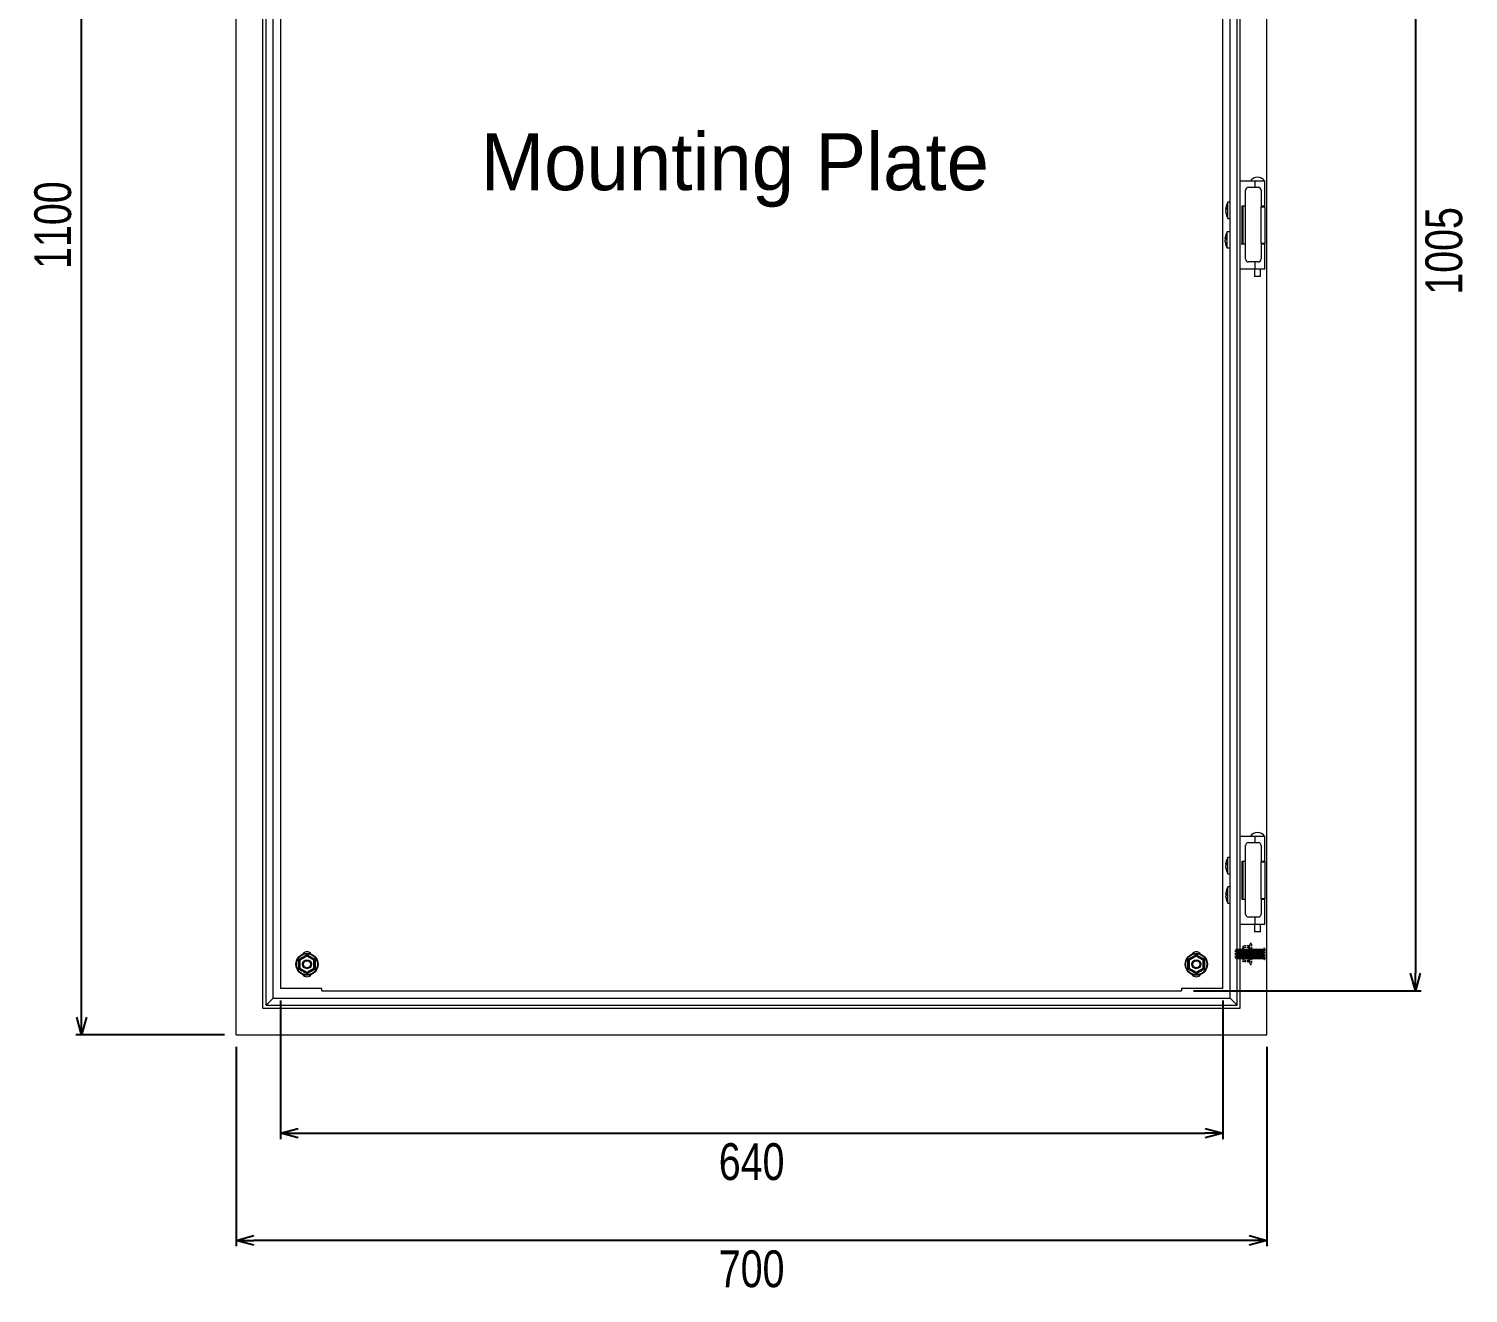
# Model space of a CAD drawing. Header units: millimetres. Extents: x 2233 to 6509, y 1142 to 4179.
# Drawn here: x 4354 to 5332, y 2402 to 3260 of the extents above; entities that cross this region are included whole.
import ezdxf

# ---------------------------------------------------------------- set-up
doc = ezdxf.new("R2010")
doc.units = ezdxf.units.MM
doc.linetypes.add('HIDDEN', pattern=[1.905, 1.27, -0.635])
for name, color, linetype in [('AMLAYER_BENDLINE_BACK', 1, 'HIDDEN'), ('BUSBAR', 3, 'Continuous'), ('GR1-1', 3, 'Continuous')]:
    doc.layers.add(name, color=color, linetype=linetype)
doc.styles.add('ISOCP', font='angsau.ttf', dxfattribs={"height": 40})
doc.styles.add('TAMCO', font='cordia.shx', dxfattribs={"width": 0.8, "height": 25})
doc.dimstyles.new('TAMCO', dxfattribs={"dimtxt": 25, "dimasz": 12, "dimexe": 4, "dimexo": 8, "dimgap": 7, "dimtad": 2, "dimdec": 1, "dimdsep": 46, "dimtxsty": 'TAMCO', "dimblk": 'OPEN30', "dimcen": 2.5, "dimclrd": 4, "dimclre": 4, "dimclrt": 3, "dimadec": 0, "dimazin": 0, "dimtfac": 1, "dimtdec": 1, "dimtmove": 0, "dimatfit": 3, "dimldrblk": 'OPEN30', "dimfxl": 1, "dimarcsym": 0})

# ---------------------------------------------------------------- blocks, each defined once
blk = doc.blocks.new('_Open30')
at = {"color": 0, "linetype": 'ByBlock', "lineweight": -2}
for p, q in [((-1, 0.268), (0, 0)), ((0, 0), (-1, -0.268)), ((0, 0), (-1, 0))]:
    blk.add_line(p, q, dxfattribs=at)
blk = doc.blocks.new('*D39')
at = {"color": 4, "linetype": 'ByBlock', "lineweight": -2}
for p, q in [((4524.97, 2600.57), (4524.97, 2506.36)), ((5164.97, 2600.57), (5164.97, 2506.36)), ((4536.97, 2510.36), (5152.97, 2510.36))]:
    blk.add_line(p, q, dxfattribs=at)
at = {"layer": 'DEFPOINTS', "color": 0, "linetype": 'ByBlock'}
for p in [(4524.97, 2608.57), (5164.97, 2608.57), (5164.97, 2510.36)]:
    blk.add_point(p, dxfattribs=at)
at = {"color": 4, "linetype": 'ByBlock', "lineweight": -2, "xscale": 12, "yscale": 12, "zscale": 12, "rotation": 180}
blk.add_blockref('_Open30', (4524.97, 2510.36), dxfattribs=at)
at = {"color": 4, "linetype": 'ByBlock', "lineweight": -2, "xscale": 12, "yscale": 12, "zscale": 12}
blk.add_blockref('_Open30', (5164.97, 2510.36), dxfattribs=at)
at = {"color": 3, "linetype": 'ByBlock', "lineweight": 9, "insert": (4844.97, 2490.86), "char_height": 25, "attachment_point": 5, "style": 'TAMCO'}
blk.add_mtext('640', dxfattribs=at)
blk = doc.blocks.new('*D40')
at = {"color": 4, "linetype": 'ByBlock', "lineweight": -2}
for p, q in [((5144.97, 3612.07), (5299.74, 3612.07)), ((5295.74, 3600.07), (5295.74, 2619.07)), ((5144.97, 2607.07), (5299.74, 2607.07))]:
    blk.add_line(p, q, dxfattribs=at)
at = {"layer": 'DEFPOINTS', "color": 0, "linetype": 'ByBlock'}
for p in [(5136.97, 3612.07), (5136.97, 2607.07), (5295.74, 2607.07)]:
    blk.add_point(p, dxfattribs=at)
at = {"color": 4, "linetype": 'ByBlock', "lineweight": -2, "xscale": 12, "yscale": 12, "zscale": 12}
for p, rotation in [((5295.74, 3612.07), 90), ((5295.74, 2607.07), 270)]:
    blk.add_blockref('_Open30', p, dxfattribs=dict(at, rotation=rotation))
at = {"color": 3, "linetype": 'ByBlock', "lineweight": 9, "insert": (5315.24, 3109.57), "char_height": 25, "attachment_point": 5, "rotation": 90, "style": 'TAMCO'}
blk.add_mtext('1005', dxfattribs=at)
blk = doc.blocks.new('*D53')
at = {"layer": 'BUSBAR', "color": 4, "lineweight": -2}
for p, q in [((4494.97, 2569.07), (4494.97, 2433.56)), ((5194.97, 2569.07), (5194.97, 2433.56)), ((5182.97, 2437.56), (4506.97, 2437.56))]:
    blk.add_line(p, q, dxfattribs=at)
at = {"layer": 'DEFPOINTS', "color": 0}
for p in [(4494.97, 2577.07), (5194.97, 2577.07), (4494.97, 2437.56)]:
    blk.add_point(p, dxfattribs=at)
at = {"layer": 'BUSBAR', "color": 4, "lineweight": -2, "xscale": 12, "yscale": 12, "zscale": 12, "rotation": 180}
blk.add_blockref('_Open30', (4494.97, 2437.56), dxfattribs=at)
at = {"layer": 'BUSBAR', "color": 4, "lineweight": -2, "xscale": 12, "yscale": 12, "zscale": 12}
blk.add_blockref('_Open30', (5194.97, 2437.56), dxfattribs=at)
at = {"layer": 'BUSBAR', "color": 3, "lineweight": 9, "insert": (4844.97, 2418.06), "char_height": 25, "attachment_point": 5, "style": 'TAMCO'}
blk.add_mtext('700', dxfattribs=at)
blk = doc.blocks.new('*D54')
at = {"layer": 'BUSBAR', "color": 4, "lineweight": -2}
for p, q in [((4486.97, 3677.07), (4385.93, 3677.07)), ((4389.93, 2589.07), (4389.93, 3665.07)), ((4486.97, 2577.07), (4385.93, 2577.07))]:
    blk.add_line(p, q, dxfattribs=at)
at = {"layer": 'DEFPOINTS', "color": 0}
for p in [(4389.93, 3677.07), (4494.97, 3677.07), (4494.97, 2577.07)]:
    blk.add_point(p, dxfattribs=at)
at = {"layer": 'BUSBAR', "color": 4, "lineweight": -2, "xscale": 12, "yscale": 12, "zscale": 12}
for p, rotation in [((4389.93, 3677.07), 90), ((4389.93, 2577.07), 270)]:
    blk.add_blockref('_Open30', p, dxfattribs=dict(at, rotation=rotation))
at = {"layer": 'BUSBAR', "color": 3, "lineweight": 9, "insert": (4370.43, 3127.07), "char_height": 25, "attachment_point": 5, "rotation": 90, "style": 'TAMCO'}
blk.add_mtext('1100', dxfattribs=at)

msp = doc.modelspace()

# ---------------------------------------------------------------- hatches: boundary and pattern name
at = {"layer": 'AMLAYER_BENDLINE_BACK', "lineweight": 9}
h = msp.add_hatch(dxfattribs=at)
h.set_pattern_fill('ANSI31', color=1, scale=5, style=0)
h.set_pattern_definition([(45, (35965.92535, 8462.8165), (-0.441941738, 0.441941738), [])])
edge = h.paths.add_edge_path()
edge.add_line((5192.27, 2633.72), (5192.27, 2634.36))
edge.add_line((5192.27, 2634.36), (5192.27, 2634.63))
edge.add_line((5192.27, 2634.63), (5192.27, 2634.97))
edge.add_line((5192.27, 2634.97), (5192.27, 2635.07))
edge.add_spline(control_points=[(5192.27, 2635.07), (5174.06, 2635.07)], knot_values=[0, 0, 1, 1], degree=1, periodic=0)
edge.add_line((5174.06, 2635.07), (5174.06, 2629.07))
edge.add_spline(control_points=[(5174.06, 2629.07), (5192.27, 2629.07)], knot_values=[0, 0, 1, 1], degree=1, periodic=0)
edge.add_line((5192.27, 2629.07), (5192.27, 2629.14))
edge.add_line((5192.27, 2629.14), (5192.27, 2629.6))
edge.add_line((5192.27, 2629.6), (5192.27, 2629.9))
edge.add_line((5192.27, 2629.9), (5192.27, 2630.01))
edge.add_line((5192.27, 2630.01), (5192.27, 2630.36))
edge.add_line((5192.27, 2630.36), (5192.27, 2631.07))
edge.add_line((5192.27, 2631.07), (5192.27, 2631.22))
edge.add_line((5192.27, 2631.22), (5192.27, 2631.34))
edge.add_line((5192.27, 2631.34), (5192.27, 2631.38))
edge.add_line((5192.27, 2631.38), (5192.27, 2632.03))
edge.add_line((5192.27, 2632.03), (5192.27, 2632.81))
edge.add_line((5192.27, 2632.81), (5192.27, 2632.93))
edge.add_line((5192.27, 2632.93), (5192.27, 2633.51))
edge.add_line((5192.27, 2633.51), (5192.27, 2633.72))

# ---------------------------------------------------------------- linework, layer by layer
at = {"color": 7, "linetype": 'Continuous', "lineweight": 9}
for p, q in [((4494.97, 2577.07), (4494.97, 3677.07)), ((5194.97, 2577.07), (5194.97, 3677.07)), ((4513.09, 2595.2), (4513.09, 3623.95)), ((4515.21, 2597.32), (4515.21, 3621.83)), ((5174.72, 2597.32), (5174.72, 3621.83)), ((5176.84, 2595.2), (5176.84, 3623.95)), ((4519.97, 2602.07), (4519.97, 3617.07)), ((4524.97, 3610.57), (4524.97, 2608.57)), ((5164.97, 2608.57), (5164.97, 3610.57)), ((5169.97, 2602.07), (5169.97, 3617.07)), ((5176.84, 3157.07), (5186.88, 3157.07)), ((5180.39, 3104.07), (5180.39, 3150.77)), ((5182.39, 3152.77), (5188.99, 3152.77)), ((5186.88, 3157.07), (5193.59, 3157.07)), ((5186.88, 3152.77), (5186.88, 3157.07)), ((5190.99, 3150.77), (5190.99, 3139.57)), ((5167.07, 3138.27), (5167.07, 3138.65)), ((5167.1, 3138.27), (5167.07, 3138.11)), ((5168.34, 3131.57), (5168.34, 3142.57)), ((5180.39, 3139.87), (5177.86, 3139.87)), ((5177.86, 3139.87), (5177.86, 3114.27)), ((5178.54, 3139.87), (5178.54, 3114.27)), ((5193.59, 3139.87), (5190.99, 3139.87)), ((5190.99, 3139.57), (5193.49, 3139.57)), ((5190.99, 3114.57), (5190.99, 3139.57)), ((5193.49, 3139.57), (5193.49, 3114.57)), ((5167.07, 3138.11), (5167.07, 3137.19)), ((5167.07, 3136.04), (5167.07, 3136.96)), ((5167.07, 3135.88), (5167.07, 3135.5)), ((5166.57, 3118.27), (5166.57, 3118.65)), ((5167.84, 3111.57), (5167.84, 3122.57)), ((5166.6, 3118.27), (5166.57, 3118.11)), ((5166.57, 3118.11), (5166.57, 3117.19)), ((5166.57, 3116.04), (5166.57, 3116.96)), ((5166.57, 3115.88), (5166.57, 3115.5)), ((5177.36, 3114.27), (5179.89, 3114.27)), ((5193.49, 3114.57), (5190.99, 3114.57)), ((5190.99, 3114.57), (5190.99, 3104.07)), ((5190.99, 3114.27), (5193.59, 3114.27)), ((5188.99, 3102.07), (5182.39, 3102.07)), ((5186.88, 3097.07), (5186.88, 3102.07)), ((5186.88, 3097.07), (5176.84, 3097.07)), ((5188.59, 3092.07), (5186.59, 3092.07)), ((5193.59, 3097.07), (5186.88, 3097.07)), ((5190.59, 3092.07), (5188.59, 3092.07)), ((5176.84, 2712.07), (5186.88, 2712.07)), ((5186.88, 2712.07), (5193.59, 2712.07)), ((5186.88, 2707.77), (5186.88, 2712.07)), ((5180.39, 2659.07), (5180.39, 2705.77)), ((5182.39, 2707.77), (5188.99, 2707.77)), ((5190.99, 2705.77), (5190.99, 2694.57)), ((5167.07, 2693.27), (5167.07, 2693.65)), ((5167.1, 2693.27), (5167.07, 2693.11)), ((5167.07, 2693.11), (5167.07, 2692.19)), ((5167.07, 2691.04), (5167.07, 2691.96)), ((5167.07, 2690.88), (5167.07, 2690.5)), ((5168.34, 2686.57), (5168.34, 2697.57)), ((5180.39, 2694.87), (5177.86, 2694.87)), ((5177.86, 2694.87), (5177.86, 2669.27)), ((5178.54, 2694.87), (5178.54, 2669.27)), ((5193.59, 2694.87), (5190.99, 2694.87)), ((5190.99, 2694.57), (5193.49, 2694.57)), ((5190.99, 2669.57), (5190.99, 2694.57)), ((5193.49, 2694.57), (5193.49, 2669.57)), ((5167.07, 2673.02), (5167.07, 2673.59)), ((5167.07, 2673.04), (5167.07, 2672.52)), ((5167.07, 2670.81), (5167.07, 2671.63)), ((5167.07, 2670.81), (5167.07, 2670.56)), ((5168.34, 2666.57), (5168.34, 2677.57)), ((5177.86, 2669.27), (5180.39, 2669.27)), ((5193.49, 2669.57), (5190.99, 2669.57)), ((5190.99, 2669.57), (5190.99, 2659.07)), ((5190.99, 2669.27), (5193.59, 2669.27)), ((5186.88, 2652.07), (5176.84, 2652.07)), ((5188.99, 2657.07), (5182.39, 2657.07)), ((5186.88, 2652.07), (5186.88, 2657.07)), ((5193.59, 2652.07), (5186.88, 2652.07)), ((5188.59, 2647.07), (5186.59, 2647.07)), ((5190.59, 2647.07), (5188.59, 2647.07)), ((4537.97, 2627.96), (4542.97, 2630.85)), ((4542.97, 2630.56), (4538.22, 2627.82)), ((4542.97, 2630.56), (4542.97, 2630.85)), ((4542.97, 2630.85), (4547.97, 2627.96)), ((4547.72, 2627.82), (4542.97, 2630.56)), ((5141.97, 2627.96), (5146.97, 2630.85)), ((5146.97, 2630.56), (5142.22, 2627.82)), ((5146.97, 2630.56), (5146.97, 2630.85)), ((5146.97, 2630.85), (5151.97, 2627.96)), ((5151.72, 2627.82), (5146.97, 2630.56)), ((4537.97, 2622.19), (4537.97, 2627.96)), ((4538.22, 2627.82), (4537.97, 2627.96)), ((4538.22, 2622.33), (4537.97, 2622.19)), ((4542.97, 2619.3), (4537.97, 2622.19)), ((4538.22, 2627.82), (4538.22, 2622.33)), ((4538.22, 2622.33), (4542.97, 2619.59)), ((4542.97, 2619.59), (4547.72, 2622.33)), ((4547.97, 2622.19), (4542.97, 2619.3)), ((4547.97, 2627.96), (4547.72, 2627.82)), ((4547.72, 2622.33), (4547.72, 2627.82)), ((4547.97, 2622.19), (4547.72, 2622.33)), ((4547.97, 2627.96), (4547.97, 2622.19)), ((5142.22, 2627.82), (5141.97, 2627.96)), ((5141.97, 2622.19), (5141.97, 2627.96)), ((5142.22, 2622.33), (5141.97, 2622.19)), ((5146.97, 2619.3), (5141.97, 2622.19)), ((5142.22, 2627.82), (5142.22, 2622.33)), ((5142.22, 2622.33), (5146.97, 2619.59)), ((5146.97, 2619.59), (5151.72, 2622.33)), ((5151.97, 2622.19), (5146.97, 2619.3)), ((5151.97, 2627.96), (5151.72, 2627.82)), ((5151.72, 2622.33), (5151.72, 2627.82)), ((5151.97, 2622.19), (5151.72, 2622.33)), ((5151.97, 2627.96), (5151.97, 2622.19)), ((4542.97, 2619.3), (4542.97, 2619.59)), ((5146.97, 2619.3), (5146.97, 2619.59)), ((4515.21, 2597.32), (4519.97, 2602.07)), ((4519.97, 2602.07), (5169.97, 2602.07)), ((4552.97, 2608.57), (4524.97, 2608.57)), ((4552.97, 2607.07), (4552.97, 2608.57)), ((4552.97, 2607.07), (5136.97, 2607.07)), ((5136.97, 2608.57), (5136.97, 2607.07)), ((5164.97, 2608.57), (5136.97, 2608.57)), ((5169.97, 2602.07), (5174.72, 2597.32)), ((4513.09, 2595.2), (5176.84, 2595.2)), ((4515.21, 2597.32), (5174.72, 2597.32)), ((4494.97, 2577.07), (5194.97, 2577.07))]:
    msp.add_line(p, q, dxfattribs=at)
at = {"color": 1, "linetype": 'HIDDEN', "lineweight": 9}
for p, q in [((5173.47, 2634.48), (5173.47, 2629.67)), ((5174.06, 2635.07), (5174.06, 2629.07)), ((5192.27, 2635.09), (5192.27, 2634.94)), ((5192.65, 2635.07), (5192.27, 2635.07)), ((5192.65, 2635.06), (5192.27, 2635.06)), ((5192.65, 2635.03), (5192.27, 2635.03)), ((5192.65, 2634.99), (5192.27, 2634.99)), ((5192.27, 2634.94), (5192.27, 2634.97)), ((5192.27, 2634.97), (5192.27, 2634.63)), ((5192.65, 2634.95), (5192.27, 2634.95)), ((5192.65, 2634.9), (5192.27, 2634.9)), ((5192.65, 2634.79), (5192.27, 2634.79)), ((5192.65, 2634.71), (5192.27, 2634.71)), ((5192.65, 2634.63), (5192.27, 2634.63)), ((5192.27, 2634.36), (5192.27, 2634.63)), ((5192.65, 2634.54), (5192.27, 2634.54)), ((5192.65, 2634.36), (5192.27, 2634.36)), ((5192.27, 2634.36), (5192.27, 2633.72)), ((5192.65, 2634.25), (5192.27, 2634.25)), ((5192.65, 2634.14), (5192.27, 2634.14)), ((5192.65, 2634.01), (5192.27, 2634.01)), ((5192.65, 2633.78), (5192.27, 2633.78)), ((5192.27, 2633.72), (5192.27, 2633.51)), ((5192.65, 2633.64), (5192.27, 2633.64)), ((5192.65, 2633.51), (5192.27, 2633.51)), ((5192.27, 2632.93), (5192.27, 2633.51)), ((5192.65, 2633.36), (5192.27, 2633.36)), ((5192.65, 2633.09), (5192.27, 2633.09)), ((5192.27, 2632.93), (5192.27, 2632.81)), ((5192.65, 2632.93), (5192.27, 2632.93)), ((5192.27, 2632.81), (5192.27, 2632.03)), ((5192.65, 2632.77), (5192.27, 2632.77)), ((5192.65, 2632.61), (5192.27, 2632.61)), ((5192.65, 2632.32), (5192.27, 2632.32)), ((5192.65, 2632.15), (5192.27, 2632.15)), ((5192.27, 2631.38), (5192.27, 2632.03)), ((5192.27, 2632.03), (5192.27, 2632)), ((5192.65, 2632), (5192.27, 2632)), ((5192.65, 2631.83), (5192.27, 2631.83)), ((5192.65, 2631.54), (5192.27, 2631.54)), ((5192.65, 2631.38), (5192.27, 2631.38)), ((5192.27, 2631.38), (5192.27, 2631.34)), ((5192.27, 2631.34), (5192.27, 2631.22)), ((5192.65, 2631.22), (5192.27, 2631.22)), ((5192.27, 2631.22), (5192.27, 2631.07)), ((5192.27, 2631.07), (5192.27, 2630.36)), ((5192.65, 2631.06), (5192.27, 2631.06)), ((5192.65, 2630.79), (5192.27, 2630.79)), ((5192.65, 2630.64), (5192.27, 2630.64)), ((5192.65, 2630.51), (5192.27, 2630.51)), ((5192.65, 2630.37), (5192.27, 2630.37)), ((5192.27, 2630.01), (5192.27, 2630.36)), ((5192.65, 2630.14), (5192.27, 2630.14)), ((5192.65, 2630.01), (5192.27, 2630.01)), ((5192.27, 2630.01), (5192.27, 2629.9)), ((5192.65, 2629.9), (5192.27, 2629.9)), ((5192.27, 2629.9), (5192.27, 2629.6)), ((5192.87, 2635.14), (5192.65, 2635.14)), ((5192.87, 2635.09), (5192.65, 2635.09)), ((5192.65, 2635.09), (5192.65, 2634.94)), ((5192.87, 2635.08), (5192.65, 2635.08)), ((5192.87, 2635.03), (5192.65, 2635.03)), ((5192.87, 2635.01), (5192.65, 2635.01)), ((5192.87, 2635.01), (5192.65, 2635.01)), ((5192.87, 2634.97), (5192.65, 2634.97)), ((5192.65, 2634.97), (5192.65, 2634.36)), ((5192.65, 2634.97), (5192.65, 2634.94)), ((5192.87, 2634.94), (5192.65, 2634.94)), ((5192.87, 2634.91), (5192.65, 2634.91)), ((5192.87, 2634.81), (5192.65, 2634.81)), ((5192.87, 2634.61), (5192.65, 2634.61)), ((5192.87, 2634.55), (5192.65, 2634.55)), ((5192.87, 2634.36), (5192.65, 2634.36)), ((5192.65, 2634.14), (5192.65, 2634.36)), ((5192.87, 2634.29), (5192.65, 2634.29)), ((5192.65, 2633.72), (5192.65, 2634.14)), ((5192.87, 2634.03), (5192.65, 2634.03)), ((5192.87, 2633.79), (5192.65, 2633.79)), ((5192.87, 2633.72), (5192.65, 2633.72)), ((5192.65, 2633.72), (5192.65, 2632.81)), ((5192.87, 2633.47), (5192.65, 2633.47)), ((5192.87, 2633.17), (5192.65, 2633.17)), ((5192.87, 2633.08), (5192.65, 2633.08)), ((5192.65, 2632.15), (5192.65, 2632.81)), ((5192.87, 2632.81), (5192.65, 2632.81)), ((5192.65, 2632.77), (5192.65, 2632.81)), ((5192.87, 2632.72), (5192.65, 2632.72)), ((5192.87, 2632.4), (5192.65, 2632.4)), ((5192.65, 2632.12), (5192.65, 2632.15)), ((5192.65, 2632.12), (5192.65, 2632.03)), ((5192.87, 2632.12), (5192.65, 2632.12)), ((5192.87, 2632.03), (5192.65, 2632.03)), ((5192.65, 2632.03), (5192.65, 2631.07)), ((5192.87, 2631.75), (5192.65, 2631.75)), ((5192.87, 2631.43), (5192.65, 2631.43)), ((5192.87, 2631.34), (5192.65, 2631.34)), ((5192.65, 2630.64), (5192.65, 2631.07)), ((5192.87, 2631.07), (5192.65, 2631.07)), ((5192.87, 2630.98), (5192.65, 2630.98)), ((5192.87, 2630.68), (5192.65, 2630.68)), ((5192.65, 2630.51), (5192.65, 2630.64)), ((5192.65, 2630.36), (5192.65, 2630.51)), ((5192.87, 2630.43), (5192.65, 2630.43)), ((5192.65, 2630.36), (5192.65, 2629.6)), ((5192.87, 2630.36), (5192.65, 2630.36)), ((5192.87, 2630.12), (5192.65, 2630.12)), ((5192.87, 2629.86), (5192.65, 2629.86)), ((5192.87, 2635.53), (5192.87, 2628.62)), ((5193.47, 2635.53), (5193.47, 2628.62)), ((5192.65, 2629.79), (5192.27, 2629.79)), ((5192.65, 2629.61), (5192.27, 2629.61)), ((5192.27, 2629.6), (5192.27, 2629.14)), ((5192.65, 2629.52), (5192.27, 2629.52)), ((5192.65, 2629.44), (5192.27, 2629.44)), ((5192.65, 2629.36), (5192.27, 2629.36)), ((5192.65, 2629.25), (5192.27, 2629.25)), ((5192.65, 2629.2), (5192.27, 2629.2)), ((5192.65, 2629.16), (5192.27, 2629.16)), ((5192.27, 2629.14), (5192.27, 2629.01)), ((5192.65, 2629.12), (5192.27, 2629.12)), ((5192.65, 2629.08), (5192.27, 2629.08)), ((5192.65, 2629.08), (5192.27, 2629.08)), ((5192.87, 2629.79), (5192.65, 2629.79)), ((5192.65, 2629.52), (5192.65, 2629.6)), ((5192.87, 2629.6), (5192.65, 2629.6)), ((5192.87, 2629.54), (5192.65, 2629.54)), ((5192.65, 2629.44), (5192.65, 2629.52)), ((5192.65, 2629.14), (5192.65, 2629.44)), ((5192.87, 2629.33), (5192.65, 2629.33)), ((5192.87, 2629.18), (5192.65, 2629.18)), ((5192.65, 2629.14), (5192.65, 2628.79)), ((5192.87, 2629.14), (5192.65, 2629.14)), ((5192.87, 2629.01), (5192.65, 2629.01)), ((5192.87, 2628.89), (5192.65, 2628.89)), ((5192.87, 2628.86), (5192.65, 2628.86)), ((5192.87, 2628.79), (5192.65, 2628.79)), ((5192.87, 2628.77), (5192.68, 2628.77)), ((5192.87, 2628.72), (5192.76, 2628.72)), ((5192.87, 2628.71), (5192.79, 2628.71))]:
    msp.add_line(p, q, dxfattribs=at)
at = {"color": 7, "linetype": 'Continuous', "lineweight": 9, "flags": 128}
for points in [[(5167.07, 3137.19), (5167.11, 3137.09), (5167.11, 3137.07)], [(5166.57, 3117.19), (5166.61, 3117.09), (5166.61, 3117.07)], [(5167.07, 2692.19), (5167.11, 2692.09), (5167.11, 2692.07)]]:
    msp.add_lwpolyline(points, dxfattribs=at)
at = {"color": 7, "linetype": 'Continuous', "lineweight": 9}
for centre, radius in [((4542.97, 2625.07), 7.5), ((4542.97, 2625.07), 7.16), ((5146.97, 2625.07), 7.5), ((5146.97, 2625.07), 7.16), ((4542.97, 2625.07), 3), ((4542.97, 2625.07), 2.41), ((5146.97, 2625.07), 3), ((5146.97, 2625.07), 2.41)]:
    msp.add_circle(centre, radius, dxfattribs=at)
for centre, radius, start, end in [((5188.59, 3153.81), 5.76, 34.48292, 145.51708), ((5182.39, 3150.77), 2, 90, 180), ((5188.99, 3150.77), 2, 0, 90), ((5169.4, 3137.48), 2.46, 138.60607, 161.30165), ((5178.67, 3137.07), 11.7, 151.96016, 170.85574), ((5178.58, 3138.45), 11.04, 176.59344, 183.40656), ((5169.4, 3136.17), 2.46, 138.60636, 161.30136), ((5177.08, 3137.36), 10.1, 187.51083, 199.37013), ((5177.09, 3136.82), 10.1, 187.51083, 199.37004), ((5178.67, 3137.07), 11.7, 189.14426, 208.03984), ((5169.43, 3133.74), 1.89, 171.76528, 188.23472), ((5168.9, 3117.48), 2.46, 138.6056, 161.30212), ((5178.17, 3117.07), 11.7, 151.96016, 170.85574), ((5178.08, 3118.45), 11.04, 176.59344, 183.40656), ((5168.9, 3116.17), 2.46, 138.6056, 161.30212), ((5176.59, 3117.36), 10.1, 187.51096, 199.37001), ((5176.59, 3116.82), 10.1, 187.51089, 199.37007), ((5178.17, 3117.07), 11.7, 189.14426, 208.03984), ((5168.93, 3113.74), 1.89, 171.76502, 188.23498), ((5182.39, 3104.07), 2, 180, 270), ((5188.99, 3104.07), 2, 270, 0), ((5188.59, 2708.81), 5.76, 34.48292, 145.51708), ((5182.39, 2705.77), 2, 90, 180), ((5188.99, 2705.77), 2, 0, 90), ((5169.4, 2692.48), 2.46, 138.6057, 161.30191), ((5169.4, 2691.17), 2.46, 138.60584, 161.30188), ((5177.09, 2692.36), 10.1, 187.51088, 199.37006), ((5177.09, 2691.82), 10.1, 187.51088, 199.37006), ((5178.67, 2692.07), 11.7, 151.96016, 170.85574), ((5178.67, 2692.07), 11.7, 189.14426, 208.03984), ((5178.58, 2693.45), 11.04, 176.59343, 183.40657), ((5169.43, 2688.74), 1.89, 171.76514, 188.23486), ((5178.32, 2672.2), 11.33, 161.74216, 172.95439), ((5168.17, 2672.16), 1.39, 116.00352, 141.86795), ((5168.17, 2673.38), 1.39, 218.13205, 243.99648), ((5168.17, 2670.77), 1.39, 116.00352, 141.86795), ((5178.32, 2672.21), 11.33, 187.04564, 198.25781), ((5178.32, 2671.95), 11.33, 187.04566, 198.25778), ((5180.05, 2672.72), 12.52, 176.80011, 183.19989), ((5178.67, 2672.07), 11.7, 151.96016, 161.74385), ((5167.96, 2668.53), 0.421, 162.47347, 197.52653), ((5178.67, 2672.07), 11.7, 198.25615, 208.03984), ((5182.39, 2659.07), 2, 180, 270), ((5188.99, 2659.07), 2, 270, 0), ((4542.97, 2630.07), 3.5, 32.87835, 147.12165), ((5146.97, 2630.07), 3.5, 32.87835, 147.12165), ((4542.97, 2620.07), 3.5, 212.87835, 327.12165), ((5146.97, 2620.07), 3.5, 212.87835, 327.12165)]:
    msp.add_arc(centre, radius, start, end, dxfattribs=at)
at = {"color": 1, "linetype": 'HIDDEN', "lineweight": 9}
for centre, start, end in [((5193.17, 2635.53), 0, 180), ((5193.17, 2628.62), 180, 0)]:
    msp.add_arc(centre, 0.297, start, end, dxfattribs=at)
at = {"color": 7, "linetype": 'Continuous', "lineweight": 9}
for points in [[(5193.59, 3139.87), (5193.59, 3157.07)], [(5167.07, 3138.27), (5167.56, 3138.25)], [(5169.97, 3142.57), (5168.34, 3142.57)], [(5168.34, 3131.57), (5169.97, 3131.57)], [(5169.47, 3122.57), (5167.84, 3122.57)], [(5166.57, 3118.27), (5167.06, 3118.25)], [(5167.84, 3111.57), (5169.47, 3111.57)], [(5193.59, 3097.07), (5193.59, 3114.27)], [(5186.59, 3097.07), (5186.59, 3092.07)], [(5190.59, 3092.07), (5190.59, 3097.07)], [(5193.59, 2694.87), (5193.59, 2712.07)], [(5167.07, 2693.27), (5167.56, 2693.25)], [(5169.97, 2697.57), (5168.34, 2697.57)], [(5168.34, 2686.57), (5169.97, 2686.57)], [(5167.07, 2673.02), (5167.56, 2673.02)], [(5167.56, 2672.53), (5167.07, 2672.52)], [(5169.97, 2677.57), (5168.34, 2677.57)], [(5193.59, 2652.07), (5193.59, 2669.27)], [(5168.34, 2666.57), (5169.97, 2666.57)], [(5186.59, 2652.07), (5186.59, 2647.07)], [(5190.59, 2647.07), (5190.59, 2652.07)]]:
    msp.add_open_spline(points, degree=1, dxfattribs=at)
for points, knots in [([(5167.07, 3138.11), (5167.24, 3138.09), (5167.43, 3138.08), (5167.63, 3138.07), (5167.66, 3138.06)], [0, 0, 0, 0, 0.840043, 1, 1, 1, 1]), ([(5166.57, 3118.11), (5166.74, 3118.09), (5166.93, 3118.08), (5167.13, 3118.07), (5167.16, 3118.06)], [0, 0, 0, 0, 0.840042, 1, 1, 1, 1]), ([(5167.07, 2693.11), (5167.24, 2693.09), (5167.43, 2693.08), (5167.63, 2693.07), (5167.66, 2693.06)], [0, 0, 0, 0, 0.840042, 1, 1, 1, 1]), ([(4537.26, 2628.37), (4537.84, 2628.68), (4539.08, 2629.36), (4541.01, 2630.47), (4542.31, 2631.26), (4542.97, 2631.66)], [0, 0, 0, 0, 0.302131, 0.647328, 1, 1, 1, 1]), ([(4542.97, 2631.66), (4542.97, 2631.66), (4542.97, 2631.54), (4542.97, 2631.32), (4542.97, 2631.06), (4542.97, 2630.88), (4542.97, 2630.86), (4542.97, 2630.85)], [0, 0, 0, 0, 0.004705, 0.271149, 0.530772, 0.764909, 1, 1, 1, 1]), ([(4542.97, 2631.66), (4543.53, 2631.32), (4544.74, 2630.59), (4546.66, 2629.47), (4547.99, 2628.74), (4548.67, 2628.37)], [0, 0, 0, 0, 0.302131, 0.647328, 1, 1, 1, 1]), ([(5141.26, 2628.37), (5141.84, 2628.68), (5143.08, 2629.36), (5145.01, 2630.47), (5146.31, 2631.26), (5146.97, 2631.66)], [0, 0, 0, 0, 0.302132, 0.647329, 1, 1, 1, 1]), ([(5146.97, 2631.66), (5146.97, 2631.66), (5146.97, 2631.54), (5146.97, 2631.32), (5146.97, 2631.06), (5146.97, 2630.88), (5146.97, 2630.86), (5146.97, 2630.85)], [0, 0, 0, 0, 0.004705, 0.271149, 0.530772, 0.764909, 1, 1, 1, 1]), ([(5146.97, 2631.66), (5147.53, 2631.32), (5148.74, 2630.59), (5150.66, 2629.47), (5151.99, 2628.74), (5152.67, 2628.37)], [0, 0, 0, 0, 0.302131, 0.647328, 1, 1, 1, 1]), ([(4537.26, 2628.37), (4537.26, 2628.37), (4537.37, 2628.31), (4537.56, 2628.2), (4537.78, 2628.07), (4537.93, 2627.98), (4537.96, 2627.97), (4537.97, 2627.96)], [0, 0, 0, 0, 0.004709, 0.27115, 0.530773, 0.764909, 1, 1, 1, 1]), ([(4537.26, 2621.78), (4537.28, 2622.44), (4537.31, 2623.85), (4537.31, 2626.07), (4537.28, 2627.6), (4537.26, 2628.37)], [0, 0, 0, 0, 0.302131, 0.647329, 1, 1, 1, 1]), ([(4537.26, 2621.78), (4537.26, 2621.78), (4537.37, 2621.84), (4537.56, 2621.95), (4537.78, 2622.08), (4537.93, 2622.17), (4537.96, 2622.18), (4537.97, 2622.19)], [0, 0, 0, 0, 0.004709, 0.27115, 0.530771, 0.764909, 1, 1, 1, 1]), ([(4542.97, 2618.49), (4542.4, 2618.83), (4541.2, 2619.56), (4539.27, 2620.68), (4537.94, 2621.41), (4537.26, 2621.78)], [0, 0, 0, 0, 0.302131, 0.647329, 1, 1, 1, 1]), ([(4548.67, 2621.78), (4548.09, 2621.46), (4546.85, 2620.79), (4544.93, 2619.68), (4543.62, 2618.89), (4542.97, 2618.49)], [0, 0, 0, 0, 0.302131, 0.647329, 1, 1, 1, 1]), ([(4547.97, 2627.96), (4547.98, 2627.97), (4548, 2627.98), (4548.15, 2628.07), (4548.37, 2628.2), (4548.57, 2628.31), (4548.67, 2628.37), (4548.67, 2628.37)], [0, 0, 0, 0, 0.235091, 0.469227, 0.72885, 0.995291, 1, 1, 1, 1]), ([(4547.97, 2622.19), (4547.98, 2622.18), (4548, 2622.17), (4548.15, 2622.08), (4548.37, 2621.95), (4548.57, 2621.84), (4548.67, 2621.78), (4548.67, 2621.78)], [0, 0, 0, 0, 0.235091, 0.469229, 0.72885, 0.995291, 1, 1, 1, 1]), ([(4548.67, 2628.37), (4548.66, 2627.71), (4548.62, 2626.3), (4548.62, 2624.07), (4548.65, 2622.55), (4548.67, 2621.78)], [0, 0, 0, 0, 0.302131, 0.647329, 1, 1, 1, 1]), ([(5141.26, 2628.37), (5141.26, 2628.37), (5141.37, 2628.31), (5141.56, 2628.2), (5141.78, 2628.07), (5141.93, 2627.98), (5141.96, 2627.97), (5141.97, 2627.96)], [0, 0, 0, 0, 0.004705, 0.27115, 0.530774, 0.764909, 1, 1, 1, 1]), ([(5141.26, 2621.78), (5141.28, 2622.44), (5141.31, 2623.85), (5141.31, 2626.07), (5141.28, 2627.6), (5141.26, 2628.37)], [0, 0, 0, 0, 0.302131, 0.647329, 1, 1, 1, 1]), ([(5141.26, 2621.78), (5141.26, 2621.78), (5141.37, 2621.84), (5141.56, 2621.95), (5141.78, 2622.08), (5141.93, 2622.17), (5141.96, 2622.18), (5141.97, 2622.19)], [0, 0, 0, 0, 0.004705, 0.27115, 0.530772, 0.764908, 1, 1, 1, 1]), ([(5146.97, 2618.49), (5146.4, 2618.83), (5145.2, 2619.56), (5143.27, 2620.68), (5141.94, 2621.41), (5141.26, 2621.78)], [0, 0, 0, 0, 0.302131, 0.647328, 1, 1, 1, 1]), ([(5152.67, 2621.78), (5152.09, 2621.46), (5150.85, 2620.79), (5148.93, 2619.68), (5147.62, 2618.89), (5146.97, 2618.49)], [0, 0, 0, 0, 0.30213, 0.647329, 1, 1, 1, 1]), ([(5151.97, 2627.96), (5151.98, 2627.97), (5152, 2627.98), (5152.15, 2628.07), (5152.37, 2628.2), (5152.57, 2628.31), (5152.67, 2628.37), (5152.67, 2628.37)], [0, 0, 0, 0, 0.235091, 0.469226, 0.72885, 0.995295, 1, 1, 1, 1]), ([(5151.97, 2622.19), (5151.98, 2622.18), (5152, 2622.17), (5152.15, 2622.08), (5152.37, 2621.95), (5152.57, 2621.84), (5152.67, 2621.78), (5152.67, 2621.78)], [0, 0, 0, 0, 0.235092, 0.469228, 0.72885, 0.995295, 1, 1, 1, 1]), ([(5152.67, 2628.37), (5152.66, 2627.71), (5152.62, 2626.3), (5152.62, 2624.07), (5152.65, 2622.55), (5152.67, 2621.78)], [0, 0, 0, 0, 0.302131, 0.647329, 1, 1, 1, 1]), ([(4542.97, 2619.3), (4542.97, 2619.29), (4542.97, 2619.27), (4542.97, 2619.09), (4542.97, 2618.83), (4542.97, 2618.61), (4542.97, 2618.49), (4542.97, 2618.49)], [0, 0, 0, 0, 0.235091, 0.469225, 0.728847, 0.99529, 1, 1, 1, 1]), ([(5146.97, 2619.3), (5146.97, 2619.29), (5146.97, 2619.27), (5146.97, 2619.09), (5146.97, 2618.83), (5146.97, 2618.61), (5146.97, 2618.49), (5146.97, 2618.49)], [0, 0, 0, 0, 0.235091, 0.469225, 0.728847, 0.99529, 1, 1, 1, 1])]:
    msp.add_open_spline(points, degree=3, knots=knots, dxfattribs=at)
at = {"color": 1, "linetype": 'HIDDEN', "lineweight": 9}
for points, degree in [([(5174.06, 2635.07), (5173.47, 2634.48)], 1), ([(5192.65, 2635.07), (5192.27, 2635.07)], 1), ([(5192.87, 2635.09), (5192.65, 2635.09)], 1), ([(5193.47, 2635.52), (5193.47, 2635.52)], 1), ([(5173.47, 2629.67), (5174.06, 2629.07)], 1), ([(5192.27, 2629.07), (5192.65, 2629.07)], 1), ([(5192.87, 2628.88), (5192.75, 2628.95), (5192.64, 2628.89), (5192.52, 2628.86)], 3), ([(5192.54, 2628.85), (5192.65, 2628.89), (5192.76, 2628.93), (5192.87, 2628.87)], 3), ([(5192.54, 2628.85), (5192.65, 2628.84), (5192.76, 2628.78), (5192.87, 2628.71)], 3), ([(5192.79, 2628.71), (5192.87, 2628.71)], 1), ([(5193.47, 2628.63), (5193.47, 2628.63)], 1)]:
    msp.add_open_spline(points, degree=degree, dxfattribs=at)
at = {"color": 1, "lineweight": 9}
for points in [[(5192.27, 2635.07), (5174.06, 2635.07)], [(5174.06, 2629.07), (5192.27, 2629.07)]]:
    msp.add_open_spline(points, degree=1, dxfattribs=at)
at = {"color": 1, "linetype": 'HIDDEN', "lineweight": 9}
for points, knots in [([(5192.87, 2635.46), (5192.8, 2635.41), (5192.6, 2635.29), (5192.4, 2635.17), (5192.27, 2635.09)], [0, 0, 0, 0, 0.374628, 1, 1, 1, 1]), ([(5192.27, 2635.08), (5192.38, 2635.14), (5192.58, 2635.26), (5192.78, 2635.38), (5192.87, 2635.44)], [0, 0, 0, 0, 0.559493, 1, 1, 1, 1]), ([(5192.87, 2635.38), (5192.8, 2635.34), (5192.6, 2635.22), (5192.4, 2635.1), (5192.27, 2635.03)], [0, 0, 0, 0, 0.374625, 1, 1, 1, 1]), ([(5192.27, 2635.01), (5192.4, 2635.09), (5192.6, 2635.21), (5192.8, 2635.33), (5192.87, 2635.38)], [0, 0, 0, 0, 0.625374, 1, 1, 1, 1]), ([(5192.27, 2634.94), (5192.38, 2635), (5192.58, 2635.11), (5192.78, 2635.23), (5192.87, 2635.28)], [0, 0, 0, 0, 0.559495, 1, 1, 1, 1]), ([(5192.87, 2635.27), (5192.78, 2635.22), (5192.58, 2635.1), (5192.38, 2634.98), (5192.27, 2634.91)], [0, 0, 0, 0, 0.440506, 1, 1, 1, 1]), ([(5192.87, 2634.96), (5192.8, 2634.92), (5192.6, 2635.17), (5192.4, 2635.07), (5192.27, 2635.01)], [0, 0, 0, 0, 0.374628, 1, 1, 1, 1]), ([(5192.87, 2634.96), (5192.78, 2634.91), (5192.58, 2635.15), (5192.38, 2635.03), (5192.27, 2634.97)], [0, 0, 0, 0, 0.440505, 1, 1, 1, 1]), ([(5192.27, 2634.81), (5192.4, 2634.87), (5192.6, 2634.96), (5192.8, 2635.05), (5192.87, 2635.09)], [0, 0, 0, 0, 0.625372, 1, 1, 1, 1]), ([(5192.87, 2634.86), (5192.8, 2634.83), (5192.6, 2634.75), (5192.4, 2634.66), (5192.27, 2634.61)], [0, 0, 0, 0, 0.374627, 1, 1, 1, 1]), ([(5192.27, 2634.55), (5192.4, 2634.61), (5192.6, 2634.71), (5192.8, 2634.81), (5192.87, 2634.85)], [0, 0, 0, 0, 0.625375, 1, 1, 1, 1]), ([(5192.27, 2634.36), (5192.4, 2634.4), (5192.6, 2634.47), (5192.8, 2634.55), (5192.87, 2634.57)], [0, 0, 0, 0, 0.625374, 1, 1, 1, 1]), ([(5192.87, 2634.56), (5192.8, 2634.53), (5192.6, 2634.44), (5192.4, 2634.35), (5192.27, 2634.29)], [0, 0, 0, 0, 0.374628, 1, 1, 1, 1]), ([(5192.27, 2634.03), (5192.4, 2634.08), (5192.6, 2634.17), (5192.8, 2634.25), (5192.87, 2634.28)], [0, 0, 0, 0, 0.625372, 1, 1, 1, 1]), ([(5192.87, 2633.94), (5192.8, 2633.91), (5192.6, 2633.84), (5192.4, 2633.77), (5192.27, 2633.72)], [0, 0, 0, 0, 0.374626, 1, 1, 1, 1]), ([(5192.87, 2633.94), (5192.68, 2633.9), (5192.48, 2633.85), (5192.28, 2633.8), (5192.27, 2633.79)], [0, 0, 0, 0, 0.950163, 1, 1, 1, 1]), ([(5192.27, 2633.47), (5192.4, 2633.49), (5192.6, 2633.53), (5192.8, 2633.57), (5192.87, 2633.58)], [0, 0, 0, 0, 0.625372, 1, 1, 1, 1]), ([(5192.87, 2633.24), (5192.78, 2633.23), (5192.58, 2633.21), (5192.38, 2633.18), (5192.27, 2633.17)], [0, 0, 0, 0, 0.440506, 1, 1, 1, 1]), ([(5192.27, 2633.08), (5192.28, 2633.08), (5192.48, 2633.13), (5192.68, 2633.18), (5192.87, 2633.23)], [0, 0, 0, 0, 0.049836, 1, 1, 1, 1]), ([(5192.27, 2632.81), (5192.4, 2632.82), (5192.6, 2632.83), (5192.8, 2632.85), (5192.87, 2632.85)], [0, 0, 0, 0, 0.625373, 1, 1, 1, 1]), ([(5192.87, 2632.84), (5192.8, 2632.82), (5192.6, 2632.78), (5192.4, 2632.75), (5192.27, 2632.72)], [0, 0, 0, 0, 0.374622, 1, 1, 1, 1]), ([(5192.27, 2632.4), (5192.38, 2632.42), (5192.58, 2632.44), (5192.78, 2632.47), (5192.87, 2632.48)], [0, 0, 0, 0, 0.559496, 1, 1, 1, 1]), ([(5192.87, 2632.08), (5192.8, 2632.08), (5192.6, 2632.09), (5192.4, 2632.11), (5192.27, 2632.12)], [0, 0, 0, 0, 0.374629, 1, 1, 1, 1]), ([(5192.87, 2632.07), (5192.8, 2632.07), (5192.6, 2632.05), (5192.4, 2632.04), (5192.27, 2632.03)], [0, 0, 0, 0, 0.374629, 1, 1, 1, 1]), ([(5192.27, 2631.75), (5192.28, 2631.75), (5192.48, 2631.72), (5192.68, 2631.7), (5192.87, 2631.67)], [0, 0, 0, 0, 0.049836, 1, 1, 1, 1]), ([(5192.87, 2631.31), (5192.8, 2631.33), (5192.6, 2631.37), (5192.4, 2631.4), (5192.27, 2631.43)], [0, 0, 0, 0, 0.374627, 1, 1, 1, 1]), ([(5192.27, 2631.34), (5192.4, 2631.33), (5192.6, 2631.32), (5192.8, 2631.3), (5192.87, 2631.3)], [0, 0, 0, 0, 0.625373, 1, 1, 1, 1]), ([(5192.27, 2631.07), (5192.38, 2631.04), (5192.58, 2630.99), (5192.78, 2630.94), (5192.87, 2630.92)], [0, 0, 0, 0, 0.559496, 1, 1, 1, 1]), ([(5192.87, 2630.91), (5192.68, 2630.93), (5192.48, 2630.96), (5192.28, 2630.98), (5192.27, 2630.98)], [0, 0, 0, 0, 0.950164, 1, 1, 1, 1]), ([(5192.27, 2630.68), (5192.4, 2630.66), (5192.6, 2630.62), (5192.8, 2630.58), (5192.87, 2630.57)], [0, 0, 0, 0, 0.625375, 1, 1, 1, 1]), ([(5192.87, 2630.21), (5192.8, 2630.24), (5192.6, 2630.31), (5192.4, 2630.38), (5192.27, 2630.43)], [0, 0, 0, 0, 0.374626, 1, 1, 1, 1]), ([(5192.87, 2630.21), (5192.78, 2630.23), (5192.58, 2630.28), (5192.38, 2630.33), (5192.27, 2630.36)], [0, 0, 0, 0, 0.440506, 1, 1, 1, 1]), ([(5192.27, 2630.12), (5192.4, 2630.06), (5192.6, 2629.98), (5192.8, 2629.9), (5192.87, 2629.87)], [0, 0, 0, 0, 0.625376, 1, 1, 1, 1]), ([(5192.87, 2629.59), (5192.8, 2629.62), (5192.6, 2629.71), (5192.4, 2629.8), (5192.27, 2629.86)], [0, 0, 0, 0, 0.374626, 1, 1, 1, 1]), ([(5192.38, 2635.16), (5192.47, 2635.14), (5192.63, 2635), (5192.8, 2635.1), (5192.87, 2635.14)], [0.1790506, 0.1790506, 0.1790506, 0.1790506, 0.6253726, 1, 1, 1, 1]), ([(5192.27, 2629.79), (5192.4, 2629.75), (5192.6, 2629.68), (5192.8, 2629.6), (5192.87, 2629.58)], [0, 0, 0, 0, 0.625374, 1, 1, 1, 1]), ([(5192.27, 2629.6), (5192.4, 2629.54), (5192.6, 2629.44), (5192.8, 2629.34), (5192.87, 2629.3)], [0, 0, 0, 0, 0.625373, 1, 1, 1, 1]), ([(5192.87, 2629.29), (5192.8, 2629.32), (5192.6, 2629.4), (5192.4, 2629.49), (5192.27, 2629.54)], [0, 0, 0, 0, 0.37463, 1, 1, 1, 1]), ([(5192.27, 2629.33), (5192.4, 2629.28), (5192.6, 2629.19), (5192.8, 2629.1), (5192.87, 2629.06)], [0, 0, 0, 0, 0.625374, 1, 1, 1, 1]), ([(5192.87, 2628.84), (5192.68, 2628.95), (5192.48, 2629.06), (5192.28, 2629.17), (5192.27, 2629.18)], [0, 0, 0, 0, 0.950164, 1, 1, 1, 1]), ([(5192.87, 2628.84), (5192.8, 2628.88), (5192.6, 2628.98), (5192.4, 2629.08), (5192.27, 2629.14)], [0, 0, 0, 0, 0.374625, 1, 1, 1, 1]), ([(5192.27, 2629.01), (5192.4, 2628.94), (5192.6, 2628.82), (5192.8, 2628.7), (5192.87, 2628.66)], [0, 0, 0, 0, 0.625372, 1, 1, 1, 1]), ([(5192.87, 2628.69), (5192.8, 2628.74), (5192.66, 2628.82), (5192.52, 2628.9), (5192.46, 2628.9)], [0, 0, 0, 0, 0.3746281, 0.6864114, 0.6864114, 0.6864114, 0.6864114]), ([(5192.56, 2628.84), (5192.59, 2628.85), (5192.69, 2628.88), (5192.8, 2628.82), (5192.87, 2628.77)], [0.4828472, 0.4828472, 0.4828472, 0.4828472, 0.6253746, 1, 1, 1, 1]), ([(5192.87, 2628.77), (5192.8, 2628.81), (5192.7, 2628.87), (5192.6, 2628.84), (5192.57, 2628.83)], [0, 0, 0, 0, 0.3746265, 0.4980991, 0.4980991, 0.4980991, 0.4980991])]:
    msp.add_open_spline(points, degree=3, knots=knots, dxfattribs=at)
at = {"layer": 'AMLAYER_BENDLINE_BACK', "color": 1, "lineweight": 9}
for p, q in [((5178.53, 2637.01), (5178.53, 2633.83)), ((5178.53, 2633.83), (5178.53, 2628.9)), ((5178.88, 2634.57), (5178.88, 2629.57)), ((5182.81, 2637.48), (5179.13, 2637.48)), ((5182.81, 2636.53), (5179.13, 2636.53)), ((5182.81, 2633.02), (5179.13, 2633.02)), ((5182.81, 2631.13), (5179.13, 2631.13)), ((5183.43, 2638.79), (5183.43, 2625.36)), ((5184.15, 2632.95), (5184.15, 2634.57)), ((5184.15, 2629.57), (5184.15, 2632.95)), ((5184.5, 2629.07), (5184.5, 2635.07)), ((5184.53, 2638.61), (5184.53, 2625.54)), ((5178.53, 2628.9), (5178.53, 2627.08)), ((5182.81, 2627.62), (5179.13, 2627.62)), ((5182.81, 2626.67), (5179.13, 2626.67))]:
    msp.add_line(p, q, dxfattribs=at)
for centre, start, end in [((5183.96, 2638.61), 0, 160), ((5183.96, 2625.54), 200, 0)]:
    msp.add_arc(centre, 0.567, start, end, dxfattribs=at)
for points, knots in [([(5179.13, 2637.48), (5178.85, 2637.34), (5178.54, 2637.19), (5178.53, 2637.02), (5178.53, 2637.01)], [0, 0, 0, 0, 0.896037, 1, 1, 1, 1]), ([(5178.53, 2635.25), (5178.61, 2635.86), (5178.71, 2636.63), (5179.06, 2637.34), (5179.13, 2637.48)], [0, 0, 0, 0, 0.801464, 1, 1, 1, 1]), ([(5178.53, 2637.01), (5178.61, 2636.88), (5178.71, 2636.71), (5179.06, 2636.56), (5179.13, 2636.53)], [0, 0, 0, 0, 0.801462, 1, 1, 1, 1]), ([(5179.13, 2636.53), (5179.04, 2636.31), (5178.69, 2635.44), (5178.6, 2634.51), (5178.53, 2633.83)], [0, 0, 0, 0, 0.263254, 1, 1, 1, 1]), ([(5179.13, 2633.02), (5178.85, 2633.68), (5178.54, 2634.41), (5178.53, 2635.17), (5178.53, 2635.25)], [0, 0, 0, 0, 0.896037, 1, 1, 1, 1]), ([(5178.53, 2633.83), (5178.53, 2633.69), (5178.55, 2632.8), (5178.82, 2631.89), (5179.12, 2631.16), (5179.13, 2631.13)], [0, 0, 0, 0, 0.148485, 0.965571, 1, 1, 1, 1]), ([(5179.13, 2633.02), (5179.04, 2632.79), (5178.69, 2631.93), (5178.6, 2631), (5178.53, 2630.32)], [0, 0, 0, 0, 0.263254, 1, 1, 1, 1]), ([(5179.13, 2631.13), (5178.85, 2630.47), (5178.54, 2629.74), (5178.53, 2628.98), (5178.53, 2628.9)], [0, 0, 0, 0, 0.896036, 1, 1, 1, 1]), ([(5178.53, 2630.32), (5178.53, 2630.18), (5178.55, 2629.29), (5178.82, 2628.38), (5179.12, 2627.65), (5179.13, 2627.62)], [0, 0, 0, 0, 0.148485, 0.965571, 1, 1, 1, 1]), ([(5182.81, 2636.53), (5182.68, 2636.69), (5182.42, 2637), (5182.68, 2637.32), (5182.81, 2637.48)], [0, 0, 0, 0, 0.492148, 1, 1, 1, 1]), ([(5182.81, 2637.48), (5182.68, 2636.75), (5182.42, 2635.26), (5182.68, 2633.78), (5182.81, 2633.02)], [0, 0, 0, 0, 0.492148, 1, 1, 1, 1]), ([(5182.81, 2631.13), (5182.68, 2632.01), (5182.42, 2633.82), (5182.68, 2635.62), (5182.81, 2636.53)], [0, 0, 0, 0, 0.492148, 1, 1, 1, 1]), ([(5182.81, 2633.02), (5182.68, 2632.14), (5182.42, 2630.33), (5182.68, 2628.53), (5182.81, 2627.62)], [0, 0, 0, 0, 0.492148, 1, 1, 1, 1]), ([(5182.81, 2626.67), (5182.68, 2627.4), (5182.42, 2628.89), (5182.68, 2630.37), (5182.81, 2631.13)], [0, 0, 0, 0, 0.492149, 1, 1, 1, 1]), ([(5182.81, 2637.48), (5182.85, 2637.48), (5182.93, 2637.49), (5183.04, 2637.55), (5183.13, 2637.64), (5183.17, 2637.71), (5183.19, 2637.75), (5183.19, 2637.75)], [0, 0, 0, 0, 0.236183, 0.471396, 0.73246, 0.992086, 1, 1, 1, 1]), ([(5183.19, 2636.76), (5183.19, 2636.76), (5183.17, 2636.73), (5183.13, 2636.66), (5183.04, 2636.59), (5182.93, 2636.54), (5182.85, 2636.54), (5182.81, 2636.53)], [0, 0, 0, 0, 0.007913, 0.26753, 0.528598, 0.763816, 1, 1, 1, 1]), ([(5182.81, 2633.02), (5182.85, 2633.02), (5182.93, 2633.02), (5183.04, 2633.03), (5183.13, 2633.05), (5183.17, 2633.06), (5183.19, 2633.07), (5183.19, 2633.07)], [0, 0, 0, 0, 0.236186, 0.471401, 0.732468, 0.992093, 1, 1, 1, 1]), ([(5183.19, 2631.08), (5183.19, 2631.08), (5183.17, 2631.09), (5183.13, 2631.1), (5183.04, 2631.12), (5182.93, 2631.13), (5182.85, 2631.13), (5182.81, 2631.13)], [0, 0, 0, 0, 0.007907, 0.267531, 0.528599, 0.763814, 1, 1, 1, 1]), ([(5183.19, 2637.75), (5183.15, 2637.71), (5182.94, 2637.51), (5182.79, 2637.16), (5183.06, 2636.89), (5183.19, 2636.76)], [0, 0, 0, 0, 0.118084, 0.592259, 1, 1, 1, 1]), ([(5183.19, 2633.07), (5183.15, 2633.25), (5182.94, 2634.16), (5182.79, 2635.74), (5183.06, 2637.12), (5183.19, 2637.75)], [0, 0, 0, 0, 0.118083, 0.592258, 1, 1, 1, 1]), ([(5183.19, 2636.76), (5183.15, 2636.54), (5182.94, 2635.42), (5182.79, 2633.5), (5183.06, 2631.85), (5183.19, 2631.08)], [0, 0, 0, 0, 0.118083, 0.592258, 1, 1, 1, 1]), ([(5183.19, 2627.39), (5183.15, 2627.61), (5182.94, 2628.73), (5182.79, 2630.65), (5183.06, 2632.3), (5183.19, 2633.07)], [0, 0, 0, 0, 0.118083, 0.592259, 1, 1, 1, 1]), ([(5183.19, 2631.08), (5183.15, 2630.9), (5182.94, 2629.99), (5182.79, 2628.41), (5183.06, 2627.03), (5183.19, 2626.4)], [0, 0, 0, 0, 0.118083, 0.592258, 1, 1, 1, 1]), ([(5182.91, 2637.37), (5182.91, 2637.37), (5182.9, 2637.39), (5182.93, 2637.46), (5183.06, 2637.57), (5183.08, 2637.58)], [0, 0, 0, 0, 0.006763, 0.854115, 1, 1, 1, 1]), ([(5178.53, 2628.9), (5178.61, 2628.29), (5178.71, 2627.52), (5179.06, 2626.81), (5179.13, 2626.67)], [0, 0, 0, 0, 0.801462, 1, 1, 1, 1]), ([(5179.13, 2626.67), (5178.85, 2626.81), (5178.54, 2626.96), (5178.53, 2627.13), (5178.53, 2627.14)], [0, 0, 0, 0, 0.896037, 1, 1, 1, 1]), ([(5182.81, 2627.62), (5182.68, 2627.46), (5182.42, 2627.15), (5182.68, 2626.83), (5182.81, 2626.67)], [0, 0, 0, 0, 0.492148, 1, 1, 1, 1]), ([(5182.81, 2627.62), (5182.85, 2627.61), (5182.93, 2627.61), (5183.04, 2627.56), (5183.13, 2627.49), (5183.17, 2627.42), (5183.19, 2627.39), (5183.19, 2627.39)], [0, 0, 0, 0, 0.236185, 0.471399, 0.732462, 0.992087, 1, 1, 1, 1]), ([(5183.19, 2626.4), (5183.19, 2626.4), (5183.17, 2626.44), (5183.13, 2626.51), (5183.04, 2626.6), (5182.93, 2626.66), (5182.85, 2626.66), (5182.81, 2626.67)], [0, 0, 0, 0, 0.007914, 0.267531, 0.5286, 0.763815, 1, 1, 1, 1]), ([(5183.05, 2626.58), (5182.96, 2626.73), (5182.79, 2627.01), (5183.06, 2627.26), (5183.19, 2627.39)], [0, 0, 0, 0, 0.500552, 1, 1, 1, 1])]:
    msp.add_open_spline(points, degree=3, knots=knots, dxfattribs=at)
for points in [[(5178.88, 2634.57), (5178.53, 2635.07)], [(5184.15, 2634.57), (5178.88, 2634.57)], [(5183.43, 2638.8), (5182.92, 2637.41)], [(5183.08, 2637.58), (5183.1, 2637.59)], [(5184.5, 2635.07), (5184.15, 2634.57)], [(5184.53, 2635.07), (5184.5, 2635.07)], [(5178.53, 2629.07), (5178.88, 2629.57)], [(5178.88, 2629.57), (5184.15, 2629.57)], [(5182.92, 2626.74), (5183.43, 2625.35)], [(5182.93, 2626.73), (5182.93, 2626.75)], [(5183.1, 2626.55), (5183.06, 2626.59)], [(5184.15, 2629.57), (5184.5, 2629.07)], [(5184.5, 2629.07), (5184.53, 2629.07)]]:
    msp.add_open_spline(points, degree=1, dxfattribs=at)

# ---------------------------------------------------------------- texts
at = {"layer": 'GR1-1', "color": 3, "lineweight": 9, "insert": (4660.89, 3189.52), "char_height": 38.7072, "attachment_point": 1, "style": 'ISOCP'}
msp.add_mtext('Mounting Plate', dxfattribs=at)

# ---------------------------------------------------------------- dimensions: what is measured, and where the dimension line sits
at = {"color": 0, "linetype": 'ByBlock', "lineweight": 9}
dim = msp.add_linear_dim(base=(5295.74, 2607.07), p1=(5136.97, 3612.07), p2=(5136.97, 2607.07), angle=90, dimstyle='TAMCO', dxfattribs=at)
dim.commit()
dim.dimension.update_dxf_attribs({"geometry": '*D40', "text_midpoint": (5315.24, 3109.57)})
dim = msp.add_linear_dim(base=(5164.97, 2510.36), p1=(4524.97, 2608.57), p2=(5164.97, 2608.57), dimstyle='TAMCO', dxfattribs=at)
dim.commit()
dim.dimension.update_dxf_attribs({"geometry": '*D39', "text_midpoint": (4844.97, 2490.86)})
at = {"layer": 'BUSBAR', "color": 2, "lineweight": 9}
dim = msp.add_linear_dim(base=(4389.93, 3677.07), p1=(4494.97, 2577.07), p2=(4494.97, 3677.07), angle=90, dimstyle='TAMCO', override={"dimarcsym": 1}, dxfattribs=at)
dim.commit()
dim.dimension.update_dxf_attribs({"geometry": '*D54', "text_midpoint": (4370.43, 3127.07)})
dim = msp.add_linear_dim(base=(4494.97, 2437.56), p1=(5194.97, 2577.07), p2=(4494.97, 2577.07), dimstyle='TAMCO', override={"dimarcsym": 1}, dxfattribs=at)
dim.commit()
dim.dimension.update_dxf_attribs({"geometry": '*D53', "text_midpoint": (4844.97, 2418.06)})

doc.saveas('drawing.dxf')
